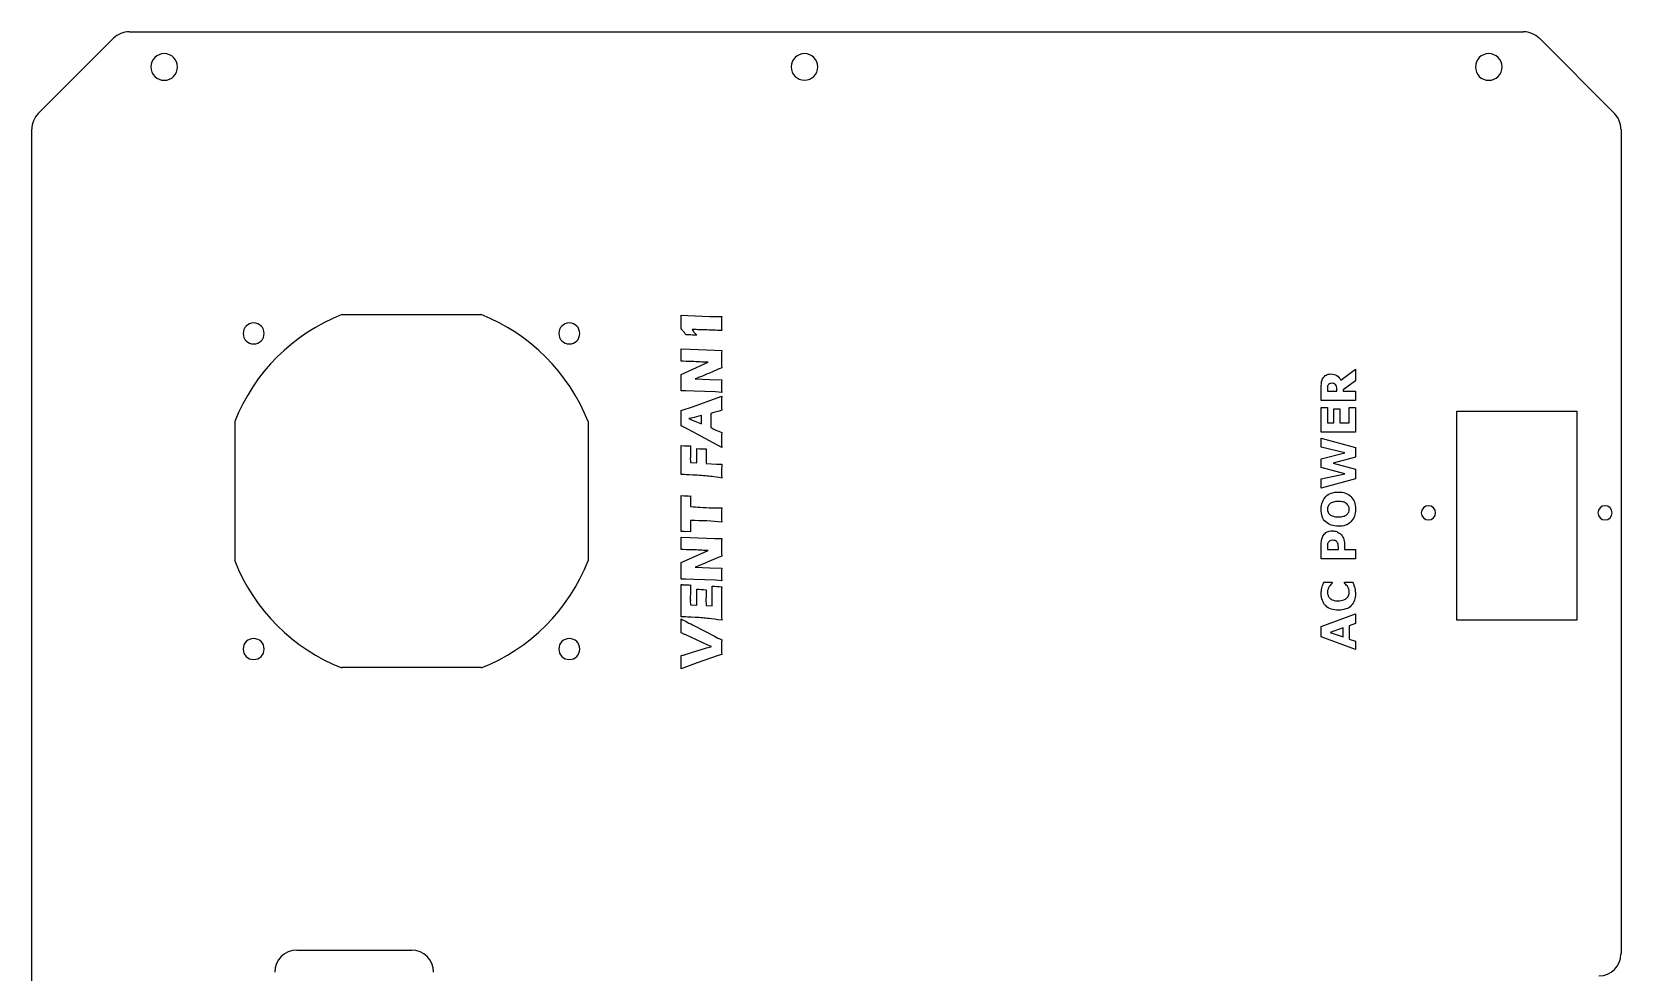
# Model space of a CAD drawing. Header units: millimetres. Extents: x 58 to 783, y 69 to 529.
# Drawn here: x 422.8 to 782.9, y 316 to 529.1 of the extents above; entities that cross this region are included whole.
import ezdxf

# ---------------------------------------------------------------- set-up
doc = ezdxf.new("R2010")
doc.units = ezdxf.units.MM
doc.layers.get('0').update_dxf_attribs({"linetype": 'CONTINUOUS'})

msp = doc.modelspace()

# ---------------------------------------------------------------- linework, layer by layer
at = {"color": 0}
for p, q in [((424.268, 510.508), (441.35, 527.59)), ((444.906, 529.054), (760.755, 529.054)), ((764.314, 527.59), (781.332, 510.512)), ((422.808, 91.1546), (422.808, 506.952)), ((782.853, 506.956), (782.853, 320.135)), ((493.039, 464.979), (524.598, 464.979)), ((569.913, 464.869), (571.412, 464.778)), ((571.412, 464.778), (576.382, 464.573)), ((576.382, 464.573), (578.213, 464.524)), ((578.213, 464.524), (579.085, 464.524)), ((579.085, 461.342), (579.085, 461.342)), ((569.913, 457.221), (571.913, 457.112)), ((569.913, 451.432), (575.229, 453.834)), ((571.913, 457.112), (577.48, 456.897)), ((575.229, 453.834), (576.012, 454.166)), ((577.48, 456.897), (579.085, 456.868)), ((573.098, 450.391), (576.351, 450.236)), ((578.108, 452.519), (576.157, 451.658)), ((576.351, 450.236), (579.085, 450.166)), ((719.363, 450.13), (722.665, 452.579)), ((722.665, 452.579), (722.665, 449.95)), ((570.957, 447.696), (569.913, 447.696)), ((572.886, 447.64), (570.957, 447.696)), ((577.674, 447.442), (572.886, 447.64)), ((579.085, 447.343), (577.674, 447.442)), ((578.1, 446.112), (579.085, 446.49)), ((579.085, 447.343), (579.085, 447.343)), ((714.904, 445.523), (714.904, 448.659)), ((716.315, 448.179), (716.315, 447.64)), ((716.315, 447.64), (718.432, 447.64)), ((717.275, 449.404), (717.275, 449.404)), ((718.432, 447.64), (718.432, 448.098)), ((722.665, 449.95), (719.843, 447.947)), ((719.843, 447.947), (719.843, 447.64)), ((719.843, 447.64), (722.665, 447.64)), ((722.665, 447.64), (722.665, 445.523)), ((569.913, 443.216), (572.71, 444.172)), ((572.71, 444.172), (578.1, 446.112)), ((722.665, 445.523), (714.904, 445.523)), ((714.904, 438.295), (714.904, 443.939)), ((714.904, 443.939), (716.315, 443.939)), ((716.315, 443.939), (716.315, 440.411)), ((717.726, 440.411), (717.726, 443.586)), ((717.726, 443.586), (719.138, 443.586)), ((719.138, 443.586), (719.138, 440.411)), ((721.254, 440.411), (721.254, 443.939)), ((721.254, 443.939), (722.665, 443.939)), ((722.665, 443.939), (722.665, 438.295)), ((745.645, 395.7), (745.645, 443.071)), ((745.645, 443.071), (772.82, 443.071)), ((772.82, 443.071), (772.82, 395.7)), ((468.845, 409.162), (468.845, 440.722)), ((548.855, 440.722), (548.855, 409.162)), ((571.571, 438.933), (570.837, 439.311)), ((573.416, 440.676), (574.499, 440.207)), ((574.499, 440.207), (574.499, 442.143)), ((576.615, 442.567), (576.615, 439.42)), ((716.315, 440.411), (717.726, 440.411)), ((719.138, 440.411), (721.254, 440.411)), ((578.115, 435.416), (571.571, 438.933)), ((722.665, 438.295), (714.904, 438.295)), ((714.904, 436.933), (722.665, 434.862)), ((714.904, 434.919), (714.904, 436.933)), ((572.015, 434.262), (572.012, 433.836)), ((572.012, 433.836), (572.012, 432.64)), ((572.029, 434.693), (572.015, 434.262)), ((572.043, 435.215), (572.029, 434.693)), ((573.44, 432.266), (573.44, 433.275)), ((573.44, 431.363), (573.44, 432.266)), ((579.085, 434.848), (578.115, 435.416)), ((579.085, 434.848), (579.085, 434.848)), ((720.245, 433.67), (714.904, 434.919)), ((714.904, 432.322), (720.245, 433.67)), ((714.904, 430.336), (714.904, 432.322)), ((722.665, 432.664), (717.61, 431.278)), ((722.665, 434.862), (722.665, 432.664)), ((570.65, 428.71), (569.913, 428.71)), ((572.029, 431.433), (573.44, 431.363)), ((575.589, 431.264), (577.924, 431.102)), ((577.924, 431.102), (578.795, 431.087)), ((578.795, 431.087), (579.085, 431.087)), ((579.085, 431.087), (579.071, 429.563)), ((720.245, 428.914), (714.904, 430.336)), ((714.904, 427.729), (720.245, 428.914)), ((717.61, 431.278), (722.665, 429.93)), ((722.665, 429.93), (722.665, 427.729)), ((579.085, 427.905), (579.085, 427.905)), ((722.665, 427.729), (714.904, 425.651)), ((714.904, 425.651), (714.904, 427.729)), ((569.916, 423.136), (569.913, 423.965)), ((569.913, 423.965), (570.59, 423.93)), ((569.916, 421.615), (569.916, 423.136)), ((569.927, 420.049), (569.916, 421.615)), ((572.029, 421.898), (572.029, 421.499)), ((718.785, 424.769), (718.785, 424.769)), ((720.669, 422.123), (720.669, 422.123)), ((572.029, 418.32), (572.029, 415.777)), ((579.085, 417.971), (579.085, 417.971)), ((569.913, 414.556), (571.913, 414.443)), ((572.029, 415.777), (571.26, 415.812)), ((571.913, 414.443), (577.48, 414.232)), ((577.48, 414.232), (579.085, 414.203)), ((717.381, 415.964), (717.381, 415.964)), ((569.913, 408.767), (575.229, 411.17)), ((575.229, 411.17), (576.012, 411.501)), ((714.904, 409.614), (714.904, 412.877)), ((716.315, 412.044), (716.315, 411.73)), ((716.315, 411.73), (718.785, 411.73)), ((717.43, 413.847), (717.43, 413.847)), ((718.785, 411.73), (718.785, 412.249)), ((720.196, 412.926), (720.196, 411.73)), ((720.196, 411.73), (722.665, 411.73)), ((722.665, 411.73), (722.665, 409.614)), ((573.098, 407.726), (576.351, 407.571)), ((578.108, 409.854), (576.157, 408.993)), ((576.351, 407.571), (579.085, 407.501)), ((722.665, 409.614), (714.904, 409.614)), ((570.957, 405.031), (569.913, 405.031)), ((569.913, 403.811), (570.149, 403.8)), ((570.766, 403.765), (571.542, 403.722)), ((572.886, 404.975), (570.957, 405.031)), ((577.674, 404.777), (572.886, 404.975)), ((579.085, 404.678), (577.674, 404.777)), ((579.085, 404.678), (579.085, 404.678)), ((715.539, 404.354), (717.374, 404.354)), ((717.374, 404.354), (717.374, 404.146)), ((720.196, 404.16), (720.196, 404.354)), ((720.196, 404.354), (722.016, 404.354)), ((576.968, 401.108), (576.968, 402.452)), ((576.968, 398.992), (576.968, 399.743)), ((579.067, 399.669), (579.078, 396.667)), ((722.665, 401.75), (722.665, 401.75)), ((570.502, 396.501), (569.913, 396.494)), ((572.029, 399.225), (573.44, 399.157)), ((575.557, 399.059), (576.968, 398.992)), ((579.078, 396.667), (579.085, 395.697)), ((714.904, 394.307), (722.665, 397.2)), ((722.665, 397.2), (722.665, 394.942)), ((572.893, 394.437), (577.49, 392.081)), ((714.904, 391.982), (714.904, 394.307)), ((719.843, 393.972), (716.926, 392.952)), ((716.926, 392.952), (719.843, 391.929)), ((719.843, 391.929), (719.843, 393.972)), ((722.665, 394.942), (721.254, 394.462)), ((721.254, 394.462), (721.254, 391.439)), ((772.82, 395.7), (745.645, 395.7)), ((575.973, 390.056), (570.844, 392.448)), ((572.276, 388.408), (575.451, 389.386)), ((576.746, 389.742), (575.973, 390.056)), ((722.665, 389.086), (714.904, 391.982)), ((721.254, 391.439), (722.665, 390.966)), ((722.665, 390.966), (722.665, 389.086)), ((573.539, 386.034), (569.913, 384.725)), ((578.263, 387.692), (573.539, 386.034)), ((579.085, 387.946), (578.263, 387.692)), ((579.085, 387.946), (579.085, 387.946)), ((524.598, 384.969), (493.039, 384.969)), ((482.815, 320.96), (508.85, 320.96))]:
    msp.add_line(p, q, dxfattribs=at)
for points in [[(444.874, 529.05), (443.551, 529.05), (442.285, 528.525), (441.35, 527.59)], [(764.247, 527.586), (763.312, 528.521), (762.042, 529.047), (760.723, 529.047)], [(452.811, 524.097), (451.146, 524.097), (449.795, 522.746), (449.795, 521.081)], [(455.828, 521.081), (455.828, 522.746), (454.477, 524.097), (452.811, 524.097)], [(597.849, 524.097), (596.18, 524.097), (594.829, 522.746), (594.829, 521.081)], [(600.862, 521.081), (600.862, 522.746), (599.514, 524.097), (597.849, 524.097)], [(752.845, 524.097), (751.18, 524.097), (749.829, 522.746), (749.829, 521.081)], [(755.862, 521.077), (755.862, 522.746), (754.514, 524.097), (752.845, 524.097)], [(449.795, 521.081), (449.795, 519.416), (451.143, 518.065), (452.808, 518.065)], [(452.811, 518.065), (454.477, 518.065), (455.828, 519.412), (455.828, 521.081)], [(594.829, 521.081), (594.829, 519.416), (596.177, 518.068), (597.845, 518.068)], [(597.845, 518.068), (599.511, 518.068), (600.862, 519.416), (600.862, 521.081)], [(749.829, 521.081), (749.829, 519.412), (751.18, 518.061), (752.845, 518.061)], [(752.845, 518.061), (754.511, 518.061), (755.862, 519.412), (755.862, 521.077)], [(424.268, 510.508), (423.333, 509.573), (422.808, 508.307), (422.808, 506.984)], [(782.789, 506.984), (782.789, 508.303), (782.267, 509.573), (781.332, 510.508)], [(493.032, 464.961), (481.947, 460.59), (473.174, 451.817), (468.799, 440.732)], [(548.841, 440.722), (544.467, 451.81), (535.697, 460.583), (524.612, 464.958)], [(569.927, 463.271), (569.923, 463.737), (569.923, 464.326), (569.913, 464.869)], [(579.085, 464.524), (579.078, 464.111), (579.071, 463.621), (579.071, 463.035)], [(473.068, 463.074), (471.752, 463.074), (470.687, 462.008), (470.687, 460.693)], [(475.449, 460.693), (475.449, 462.005), (474.384, 463.074), (473.068, 463.074)], [(544.569, 463.074), (543.253, 463.074), (542.188, 462.008), (542.188, 460.693)], [(546.95, 460.693), (546.95, 462.005), (545.885, 463.074), (544.569, 463.074)], [(569.913, 461.811), (569.923, 462.195), (569.927, 462.721), (569.927, 463.271)], [(570.142, 461.546), (570.018, 461.536), (570.018, 461.691), (569.913, 461.811)], [(570.495, 461.073), (570.23, 461.306), (570.191, 461.49), (570.142, 461.546)], [(570.971, 460.379), (570.837, 460.551), (570.682, 460.816), (570.495, 461.073)], [(575.719, 461.49), (574.114, 461.504), (573.063, 461.592), (572.393, 461.603)], [(572.393, 461.603), (572.495, 461.37), (572.604, 461.317), (572.707, 461.176)], [(572.707, 461.176), (572.699, 460.978), (573.052, 460.742), (573.44, 460.283)], [(579.085, 461.342), (578.39, 461.384), (577.268, 461.433), (575.719, 461.49)], [(579.071, 463.035), (578.958, 462.259), (579.078, 461.79), (579.085, 461.342)], [(470.687, 460.693), (470.687, 459.377), (471.752, 458.311), (473.068, 458.311)], [(473.068, 458.311), (474.384, 458.311), (475.449, 459.377), (475.449, 460.693)], [(542.188, 460.693), (542.188, 459.377), (543.253, 458.311), (544.569, 458.311)], [(544.569, 458.311), (545.885, 458.311), (546.95, 459.377), (546.95, 460.693)], [(572.103, 460.35), (571.564, 460.347), (571.211, 460.379), (570.971, 460.379)], [(573.44, 460.283), (573.063, 460.308), (572.615, 460.333), (572.103, 460.35)], [(569.927, 455.814), (569.923, 455.976), (569.923, 456.445), (569.913, 457.221)], [(569.913, 454.399), (569.923, 454.985), (569.927, 455.457), (569.927, 455.814)], [(572.784, 454.321), (571.38, 454.279), (570.442, 454.399), (569.913, 454.399)], [(576.012, 454.166), (575.211, 454.177), (574.171, 454.268), (572.784, 454.321)], [(579.071, 454.96), (578.958, 454.399), (579.078, 453.785), (579.085, 452.917)], [(579.085, 456.868), (579.078, 456.188), (579.071, 455.553), (579.071, 454.96)], [(569.927, 449.689), (569.923, 450.025), (569.923, 450.684), (569.913, 451.432)], [(574.315, 450.875), (573.892, 450.719), (573.543, 450.561), (573.098, 450.391)], [(576.157, 451.658), (575.433, 451.347), (574.904, 451.115), (574.315, 450.875)], [(579.085, 452.917), (578.637, 452.646), (578.309, 452.607), (578.108, 452.519)], [(579.085, 450.166), (579.078, 449.573), (579.071, 449.125), (579.071, 448.814)], [(714.985, 449.76), (715.01, 450.067), (715.151, 450.36), (715.324, 450.628)], [(715.324, 450.628), (715.479, 450.846), (715.73, 451.118), (716.008, 451.277)], [(716.008, 451.277), (716.269, 451.4), (716.629, 451.52), (717.049, 451.52)], [(717.049, 451.52), (717.617, 451.52), (718.097, 451.397), (718.46, 451.157)], [(718.46, 451.157), (718.809, 450.804), (719.12, 450.575), (719.363, 450.13)], [(569.913, 447.696), (569.923, 448.448), (569.927, 449.114), (569.927, 449.689)], [(579.071, 448.814), (578.958, 448.532), (579.078, 448.063), (579.085, 447.343)], [(579.085, 446.49), (579.078, 445.685), (579.071, 445.198), (579.071, 445.026)], [(714.904, 448.659), (714.904, 448.98), (714.932, 449.453), (714.985, 449.76)], [(716.336, 448.649), (716.315, 448.412), (716.315, 448.359), (716.315, 448.179)], [(716.435, 449.005), (716.34, 448.8), (716.347, 448.783), (716.336, 448.649)], [(716.774, 449.315), (716.594, 449.167), (716.516, 449.153), (716.435, 449.005)], [(717.275, 449.404), (716.996, 449.404), (716.915, 449.372), (716.774, 449.315)], [(717.808, 449.333), (717.649, 449.284), (717.501, 449.404), (717.275, 449.404)], [(718.167, 449.104), (718.03, 449.188), (717.938, 449.284), (717.808, 449.333)], [(718.39, 448.698), (718.252, 448.86), (718.28, 448.994), (718.167, 449.104)], [(718.432, 448.098), (718.432, 448.299), (718.418, 448.536), (718.39, 448.698)], [(569.927, 441.48), (569.923, 442.013), (569.923, 442.683), (569.913, 443.216)], [(579.085, 443.304), (578.383, 443.022), (577.561, 442.888), (576.615, 442.567)], [(579.071, 445.026), (578.958, 444.535), (579.078, 444.063), (579.085, 443.304)], [(569.913, 439.766), (569.923, 440.44), (569.927, 441.12), (569.927, 441.48)], [(570.837, 439.311), (570.551, 439.342), (570.315, 439.572), (569.913, 439.766)], [(574.499, 442.143), (572.781, 441.614), (571.835, 441.448), (571.659, 441.403)], [(571.659, 441.403), (572.262, 441.046), (572.961, 440.873), (573.416, 440.676)], [(576.615, 439.42), (577.36, 438.93), (578.185, 438.654), (579.085, 438.252)], [(579.071, 436.612), (578.958, 436.245), (579.078, 435.656), (579.085, 434.848)], [(579.085, 438.252), (579.078, 437.282), (579.071, 436.813), (579.071, 436.612)], [(569.927, 432.195), (569.923, 433.257), (569.923, 434.315), (569.913, 435.314)], [(569.913, 435.314), (570.999, 435.247), (571.712, 435.215), (572.043, 435.215)], [(569.913, 428.71), (569.923, 429.927), (569.927, 431.119), (569.927, 432.195)], [(572.012, 432.64), (571.899, 432.456), (572.015, 432.103), (572.029, 431.433)], [(573.44, 433.275), (573.44, 433.539), (573.433, 434.008), (573.423, 434.608)], [(573.423, 434.608), (574.234, 434.566), (575.067, 434.541), (575.589, 434.541)], [(575.589, 434.541), (575.557, 433.779), (575.557, 433.377), (575.557, 433.052)], [(575.557, 433.052), (575.557, 432.435), (575.568, 431.909), (575.589, 431.264)], [(573.532, 428.569), (572.072, 428.558), (571.144, 428.71), (570.65, 428.71)], [(576.894, 428.276), (575.984, 428.371), (574.957, 428.473), (573.532, 428.569)], [(579.071, 429.563), (578.958, 429.362), (579.078, 428.893), (579.085, 427.905)], [(579.085, 427.905), (578.178, 428.085), (577.448, 428.209), (576.894, 428.276)], [(570.59, 423.93), (570.844, 423.81), (571.253, 423.905), (571.493, 423.898)], [(571.493, 423.898), (571.673, 423.799), (571.906, 423.891), (572.029, 423.891)], [(572.029, 423.891), (572.029, 422.991), (572.029, 422.416), (572.029, 421.898)], [(572.029, 421.499), (572.805, 421.421), (573.521, 421.365), (574.178, 421.33)], [(574.178, 421.33), (575.112, 421.21), (576.04, 421.224), (576.929, 421.195)], [(714.904, 420.889), (714.904, 422.092), (715.253, 423.041), (715.952, 423.732)], [(715.952, 423.732), (716.534, 424.416), (717.592, 424.769), (718.785, 424.769)], [(716.453, 421.552), (716.315, 421.238), (716.315, 421.121), (716.315, 420.889)], [(716.883, 422.116), (716.612, 421.894), (716.541, 421.763), (716.453, 421.552)], [(717.645, 422.504), (717.243, 422.335), (717.077, 422.275), (716.883, 422.116)], [(718.785, 422.652), (718.337, 422.652), (717.956, 422.603), (717.645, 422.504)], [(718.785, 424.769), (719.977, 424.769), (720.919, 424.423), (721.618, 423.739)], [(719.871, 422.522), (719.554, 422.533), (719.201, 422.652), (718.785, 422.652)], [(720.669, 422.123), (720.404, 422.243), (720.178, 422.434), (719.871, 422.522)], [(721.11, 421.566), (720.947, 421.672), (720.87, 421.965), (720.669, 422.123)], [(721.254, 420.889), (721.254, 421.128), (721.208, 421.354), (721.11, 421.566)], [(721.618, 423.739), (722.313, 423.041), (722.665, 422.102), (722.665, 420.889)], [(739.196, 421.672), (738.3, 421.672), (737.574, 420.945), (737.574, 420.052)], [(740.816, 420.052), (740.816, 420.945), (740.085, 421.672), (739.196, 421.672)], [(779.198, 421.672), (778.302, 421.672), (777.579, 420.945), (777.579, 420.052)], [(780.817, 420.052), (780.817, 420.945), (780.094, 421.672), (779.198, 421.672)], [(569.913, 415.854), (569.923, 417.057), (569.927, 418.454), (569.927, 420.049)], [(579.085, 417.971), (576.95, 418.165), (574.597, 418.282), (572.029, 418.32)], [(576.929, 421.195), (577.712, 421.15), (578.538, 421.153), (579.085, 421.153)], [(579.071, 419.626), (578.958, 419.34), (579.078, 418.867), (579.085, 417.971)], [(579.085, 421.153), (579.078, 420.363), (579.071, 419.855), (579.071, 419.626)], [(715.952, 418.038), (715.141, 418.617), (714.904, 419.675), (714.904, 420.889)], [(718.785, 417.008), (717.592, 417.008), (716.647, 417.35), (715.952, 418.038)], [(716.315, 420.889), (716.315, 420.656), (716.361, 420.437), (716.449, 420.232)], [(716.449, 420.232), (716.488, 420.01), (716.675, 419.837), (716.873, 419.664)], [(716.873, 419.664), (716.993, 419.446), (717.317, 419.375), (717.649, 419.273)], [(717.649, 419.273), (717.885, 419.125), (718.354, 419.125), (718.785, 419.125)], [(718.785, 419.125), (719.229, 419.125), (719.61, 419.171), (719.921, 419.269)], [(721.618, 418.038), (720.916, 417.241), (719.977, 417.008), (718.785, 417.008)], [(719.921, 419.269), (720.203, 419.319), (720.482, 419.495), (720.683, 419.654)], [(720.683, 419.654), (720.831, 419.756), (721.021, 420.003), (721.117, 420.215)], [(721.117, 420.215), (721.138, 420.416), (721.254, 420.652), (721.254, 420.889)], [(722.665, 420.889), (722.665, 419.675), (722.316, 418.726), (721.618, 418.038)], [(737.574, 420.052), (737.574, 419.156), (738.3, 418.433), (739.193, 418.433)], [(739.196, 418.433), (740.085, 418.433), (740.816, 419.156), (740.816, 420.052)], [(777.579, 420.052), (777.579, 419.156), (778.302, 418.433), (779.198, 418.433)], [(779.198, 418.433), (780.094, 418.433), (780.817, 419.156), (780.817, 420.052)], [(571.26, 415.812), (570.752, 415.724), (570.399, 415.844), (569.913, 415.854)], [(569.927, 413.149), (569.923, 413.311), (569.923, 413.78), (569.913, 414.556)], [(579.085, 414.203), (579.078, 413.523), (579.071, 412.888), (579.071, 412.295)], [(714.904, 412.877), (714.904, 413.343), (714.95, 413.784), (715.038, 414.119)], [(715.038, 414.119), (715.077, 414.362), (715.25, 414.75), (715.423, 415.011)], [(715.423, 415.011), (715.574, 415.283), (715.892, 415.555), (716.216, 415.717)], [(716.216, 415.717), (716.456, 415.847), (716.926, 415.964), (717.381, 415.964)], [(717.381, 415.964), (717.73, 415.964), (718.079, 415.907), (718.414, 415.787)], [(718.414, 415.787), (718.64, 415.611), (719.032, 415.502), (719.257, 415.286)], [(719.257, 415.286), (719.529, 414.98), (719.801, 414.655), (719.959, 414.288)], [(719.959, 414.288), (720.079, 413.897), (720.196, 413.47), (720.196, 412.926)], [(569.913, 411.734), (569.923, 412.32), (569.927, 412.792), (569.927, 413.149)], [(572.784, 411.656), (571.38, 411.614), (570.442, 411.734), (569.913, 411.734)], [(576.012, 411.501), (575.211, 411.512), (574.171, 411.603), (572.784, 411.656)], [(579.071, 412.295), (578.958, 411.734), (579.078, 411.12), (579.085, 410.249)], [(716.333, 412.764), (716.315, 412.471), (716.315, 412.344), (716.315, 412.044)], [(716.474, 413.314), (716.333, 413.068), (716.34, 412.941), (716.333, 412.764)], [(716.827, 413.688), (716.605, 413.519), (716.541, 413.456), (716.474, 413.314)], [(717.43, 413.847), (717.18, 413.847), (716.996, 413.794), (716.827, 413.688)], [(718.03, 413.77), (717.765, 413.731), (717.663, 413.847), (717.43, 413.847)], [(718.453, 413.519), (718.33, 413.628), (718.196, 413.72), (718.03, 413.77)], [(718.718, 413.011), (718.58, 413.138), (718.587, 413.381), (718.453, 413.519)], [(718.785, 412.249), (718.785, 412.503), (718.764, 412.814), (718.718, 413.011)], [(468.796, 409.159), (473.167, 398.074), (481.94, 389.297), (493.025, 384.923)], [(524.598, 384.919), (535.686, 389.29), (544.46, 398.064), (548.834, 409.148)], [(569.927, 407.024), (569.923, 407.36), (569.923, 408.019), (569.913, 408.767)], [(569.913, 405.031), (569.923, 405.783), (569.927, 406.449), (569.927, 407.024)], [(574.315, 408.21), (573.892, 408.055), (573.543, 407.892), (573.098, 407.726)], [(576.157, 408.993), (575.433, 408.682), (574.904, 408.45), (574.315, 408.21)], [(579.085, 410.249), (578.637, 409.981), (578.309, 409.942), (578.108, 409.854)], [(579.085, 407.501), (579.078, 406.908), (579.071, 406.456), (579.071, 406.15)], [(569.927, 400.237), (569.923, 401.482), (569.923, 402.777), (569.913, 403.811)], [(570.149, 403.8), (570.124, 403.677), (570.41, 403.779), (570.766, 403.765)], [(571.542, 403.722), (571.634, 403.624), (571.877, 403.712), (572.05, 403.712)], [(572.05, 403.712), (572.004, 402.773), (571.994, 402.142), (571.994, 401.56)], [(576.968, 402.452), (576.968, 402.636), (576.968, 402.989), (576.968, 403.458)], [(576.968, 403.458), (577.649, 403.401), (578.354, 403.356), (579.085, 403.32)], [(579.071, 406.15), (578.958, 405.867), (579.078, 405.398), (579.085, 404.678)], [(579.085, 403.32), (579.071, 402.135), (579.067, 400.992), (579.067, 399.669)], [(714.961, 402.59), (714.975, 402.84), (715.038, 403.07), (715.098, 403.285)], [(715.098, 403.285), (715.098, 403.391), (715.239, 403.705), (715.317, 403.881)], [(715.317, 403.881), (715.377, 403.98), (715.469, 404.216), (715.539, 404.354)], [(716.725, 403.352), (716.59, 403.154), (716.513, 402.982), (716.435, 402.777)], [(717.07, 403.807), (716.936, 403.617), (716.837, 403.518), (716.725, 403.352)], [(717.374, 404.146), (717.289, 404.008), (717.19, 403.945), (717.07, 403.807)], [(720.506, 403.828), (720.28, 403.906), (720.28, 404.075), (720.196, 404.16)], [(720.834, 403.401), (720.637, 403.518), (720.623, 403.698), (720.506, 403.828)], [(721.145, 402.795), (720.986, 402.946), (720.965, 403.214), (720.834, 403.401)], [(722.016, 404.354), (722.08, 404.17), (722.178, 403.994), (722.253, 403.825)], [(722.253, 403.825), (722.228, 403.599), (722.39, 403.483), (722.447, 403.296)], [(722.447, 403.296), (722.475, 403.056), (722.574, 402.833), (722.609, 402.622)], [(569.913, 396.494), (569.923, 397.496), (569.927, 398.773), (569.927, 400.237)], [(571.994, 401.56), (571.888, 400.847), (571.997, 400.487), (572.001, 400.265)], [(572.001, 400.265), (571.892, 399.93), (572.012, 399.697), (572.029, 399.225)], [(573.461, 400.883), (573.454, 401.034), (573.454, 401.74), (573.44, 402.752)], [(573.44, 402.752), (574.033, 402.71), (574.739, 402.671), (575.557, 402.636)], [(573.44, 399.157), (573.454, 399.553), (573.461, 400.223), (573.461, 400.883)], [(575.543, 400.981), (575.43, 400.293), (575.55, 399.768), (575.557, 399.059)], [(575.557, 402.636), (575.55, 401.835), (575.543, 401.362), (575.543, 400.981)], [(576.968, 399.743), (576.968, 399.905), (576.968, 400.417), (576.968, 401.108)], [(714.904, 401.757), (714.904, 401.99), (714.922, 402.343), (714.961, 402.59)], [(715.176, 400.209), (714.904, 400.653), (714.904, 401.197), (714.904, 401.757)], [(715.941, 399.023), (715.5, 399.239), (715.356, 399.736), (715.176, 400.209)], [(716.435, 402.777), (716.315, 402.512), (716.315, 402.357), (716.315, 402.128)], [(716.315, 402.128), (716.315, 401.789), (716.361, 401.623), (716.449, 401.394)], [(716.449, 401.394), (716.488, 401.091), (716.675, 400.946), (716.873, 400.748)], [(716.873, 400.748), (717, 400.47), (717.324, 400.41), (717.645, 400.29)], [(717.645, 400.29), (717.871, 400.121), (718.344, 400.121), (718.795, 400.121)], [(718.795, 400.121), (719.268, 400.121), (719.667, 400.184), (719.988, 400.308)], [(719.988, 400.308), (720.256, 400.371), (720.552, 400.59), (720.736, 400.78)], [(720.736, 400.78), (720.863, 400.872), (721.06, 401.193), (721.138, 401.433)], [(721.138, 401.433), (721.138, 401.588), (721.254, 401.906), (721.254, 402.138)], [(721.254, 402.138), (721.254, 402.273), (721.219, 402.576), (721.145, 402.795)], [(722.422, 400.241), (722.221, 399.736), (722.013, 399.383), (721.688, 399.052)], [(722.665, 401.75), (722.665, 401.133), (722.584, 400.706), (722.422, 400.241)], [(722.609, 402.622), (722.549, 402.403), (722.665, 402.124), (722.665, 401.75)], [(573.073, 396.367), (571.669, 396.349), (570.925, 396.501), (570.502, 396.501)], [(576.178, 396.109), (575.31, 396.177), (574.365, 396.282), (573.073, 396.367)], [(579.085, 395.697), (577.924, 395.887), (576.957, 396.025), (576.178, 396.109)], [(717.18, 398.261), (716.647, 398.353), (716.287, 398.692), (715.941, 399.023)], [(718.792, 398.004), (718.199, 398.004), (717.663, 398.089), (717.18, 398.261)], [(720.471, 398.272), (719.896, 398.004), (719.427, 398.004), (718.792, 398.004)], [(721.688, 399.052), (721.335, 398.6), (720.958, 398.455), (720.471, 398.272)], [(569.927, 394.483), (569.923, 394.663), (569.923, 395.249), (569.913, 396.014)], [(569.913, 396.014), (570.763, 395.552), (571.758, 395.026), (572.893, 394.437)], [(569.913, 392.839), (569.923, 393.52), (569.927, 394.067), (569.927, 394.483)], [(570.523, 392.585), (570.315, 392.61), (570.198, 392.726), (569.913, 392.839)], [(570.844, 392.448), (570.675, 392.384), (570.643, 392.536), (570.523, 392.585)], [(473.068, 391.573), (471.752, 391.573), (470.687, 390.507), (470.687, 389.191)], [(470.687, 389.191), (470.687, 387.876), (471.752, 386.81), (473.068, 386.81)], [(475.449, 389.191), (475.449, 390.504), (474.384, 391.573), (473.068, 391.573)], [(473.068, 386.81), (474.384, 386.81), (475.449, 387.876), (475.449, 389.191)], [(544.569, 391.573), (543.253, 391.573), (542.188, 390.507), (542.188, 389.191)], [(542.188, 389.191), (542.188, 387.876), (543.253, 386.81), (544.569, 386.81)], [(546.95, 389.191), (546.95, 390.504), (545.885, 391.573), (544.569, 391.573)], [(544.569, 386.81), (545.885, 386.81), (546.95, 387.876), (546.95, 389.191)], [(575.451, 389.386), (575.698, 389.456), (576.213, 389.601), (576.746, 389.742)], [(577.49, 392.081), (577.882, 391.753), (578.471, 391.597), (579.085, 391.312)], [(579.071, 389.675), (578.958, 389.368), (579.078, 388.793), (579.085, 387.946)], [(579.085, 391.312), (579.078, 390.469), (579.071, 390.003), (579.071, 389.675)], [(569.913, 387.72), (570.308, 387.766), (570.611, 387.9), (570.816, 387.957)], [(569.927, 386.352), (569.923, 386.57), (569.923, 387.1), (569.913, 387.72)], [(569.913, 384.725), (569.923, 385.336), (569.927, 385.879), (569.927, 386.352)], [(570.816, 387.957), (571.02, 388.017), (571.574, 388.19), (572.276, 388.408)], [(482.847, 320.96), (480.092, 320.96), (477.862, 318.728), (477.862, 315.975)], [(513.803, 315.976), (513.803, 318.728), (511.57, 320.959), (508.818, 320.96)], [(777.804, 315.119), (780.56, 315.119), (782.789, 317.35), (782.789, 320.102)]]:
    msp.add_open_spline(points, degree=3, dxfattribs=at)

doc.saveas('drawing.dxf')
